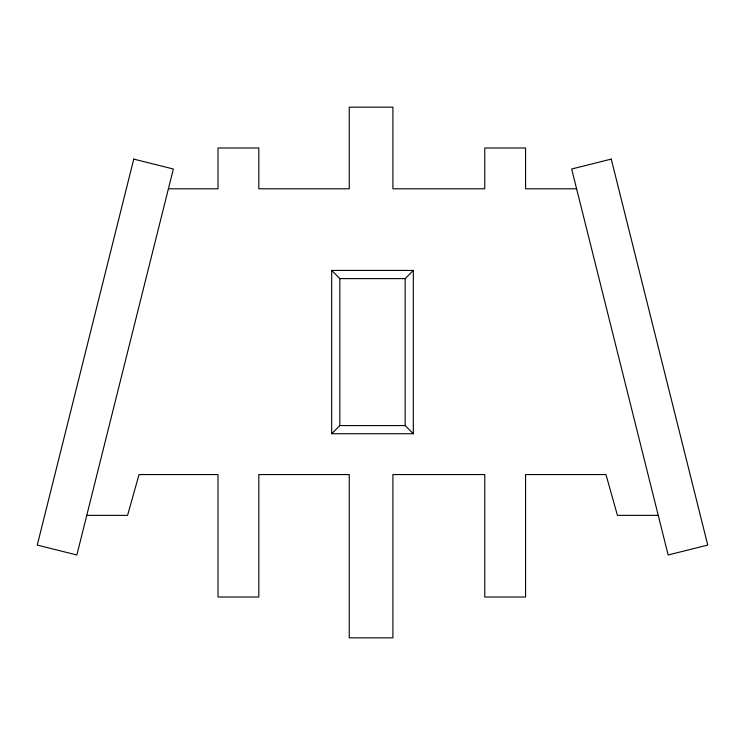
<?xml version="1.0" encoding="UTF-8"?>
<svg xmlns="http://www.w3.org/2000/svg" width="745" height="745" viewBox="0 0 745 745"><rect width="100%" height="100%" fill="white"/><g stroke="black" fill="none" stroke-linecap="round" stroke-linejoin="round"><path stroke-width="1.12" d="M413.317 433.73L405.159 425.572L405.159 278.611L413.317 270.444L331.683 270.444L331.683 433.73L413.317 433.73L413.317 270.444M331.683 433.73L339.841 425.572L339.841 278.611L331.683 270.444M168.398 188.802L218.006 188.802L218.006 147.985L258.822 147.985L258.822 188.802L349.256 188.802L349.256 107.159L392.913 107.159L392.913 188.802L484.762 188.802L484.762 147.985L525.579 147.985L525.579 188.802L576.602 188.802M339.841 278.611L405.159 278.611M339.841 425.572L405.159 425.572M86.755 515.372L127.572 515.372L139.036 474.556L218.006 474.556L218.006 597.015L258.822 597.015L258.822 474.556L349.256 474.556L349.256 637.841L392.913 637.841L392.913 474.556L484.762 474.556L484.762 597.015L525.579 597.015L525.579 474.556L605.964 474.556L617.428 515.372L658.245 515.372M133.746 159.104L37.25 545.079L76.856 554.978L173.343 169.003L133.746 159.104M611.254 159.104L571.657 169.003L668.144 554.978L707.75 545.079L611.254 159.104"/></g></svg>
